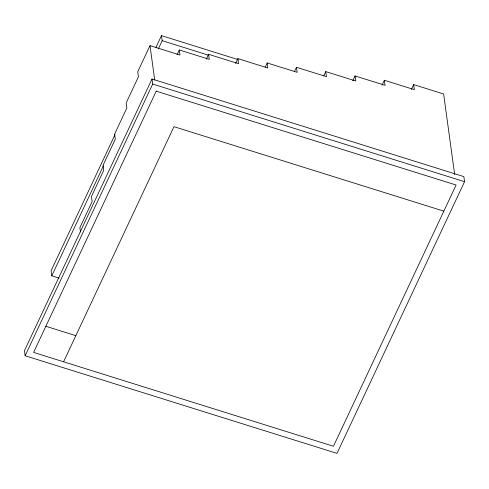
<?xml version="1.0" encoding="UTF-8"?>
<svg xmlns="http://www.w3.org/2000/svg" width="489" height="489" viewBox="0 0 489 489"><rect width="100%" height="100%" fill="white"/><g stroke="black" fill="none" stroke-linecap="round" stroke-linejoin="round"><path stroke-width="0.73" d="M454.684 174.689L443.627 93.98L413.639 84.591L414.336 89.646L384.348 80.263L385.039 85.318L355.057 75.936L355.748 80.991L325.76 71.608L326.456 76.663L296.468 67.28L297.159 72.335L267.177 62.947L267.868 68.008L237.88 58.619L238.577 63.68L208.589 54.291L209.286 59.352L179.298 49.964L179.989 55.025L150.007 45.636L137.739 71.761L138.43 76.822L126.168 102.947L126.859 108.002L114.597 134.127L115.288 139.188L103.026 165.313L103.717 170.368L91.449 196.492L92.146 201.554L79.878 227.678L80.471 232.012M115.062 134.512L51.107 270.747L51.797 275.802L59.071 278.082M155.973 47.378L161.486 35.624L238.051 59.591M51.797 275.802L103.417 165.85M158.283 48.979L162.183 40.679L161.486 35.624M152.006 79.004L24.45 350.699L25.141 355.76L336.994 453.376L464.55 181.682L463.859 176.621L152.006 79.004L152.696 84.059L25.141 355.76M177.036 54.774L179.298 49.964M63.576 361.799L173.962 126.675L443.835 211.15M206.334 59.108L208.589 54.291M235.625 63.436L237.88 58.619M265.24 67.072L267.177 62.947M294.531 71.4L296.468 67.28M323.828 75.728L325.76 71.608M352.795 80.746L355.057 75.936M382.086 85.074L384.348 80.263M411.383 89.401L413.639 84.591M162.183 40.679L208.827 55.281M152.696 84.059L464.55 181.682M45.856 326.285L75.844 335.674M150.007 45.636L154.726 80.11M156.242 91.162L33.594 352.41L333.455 446.274L456.103 185.025L156.242 91.162"/></g></svg>
